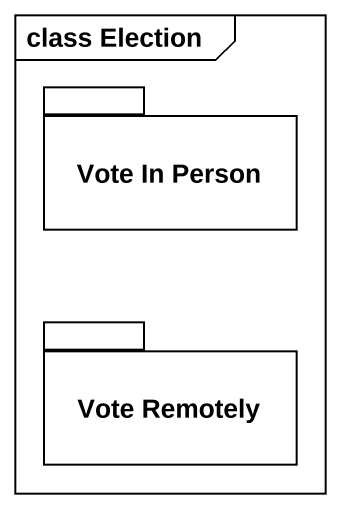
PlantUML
@startuml
mainframe class Election
package "Vote In Person" as Vote_In_Person {
}
package "Vote Remotely" as Vote_Remotely {
}
@enduml
